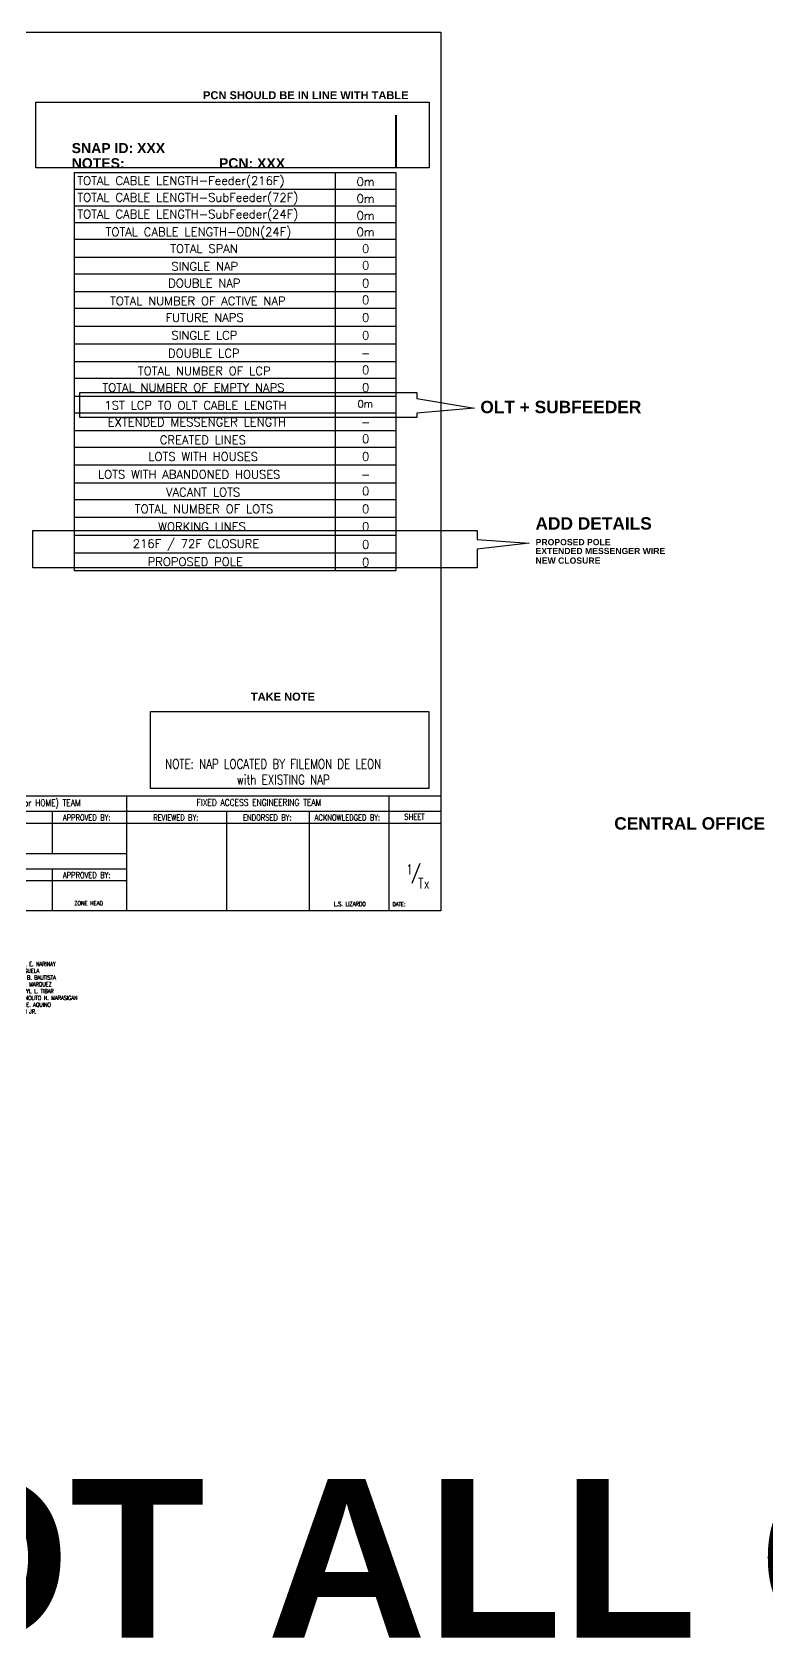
# Model space of a CAD drawing. Extents: x -663610 to -207124, y 70878 to 297551.
# Drawn here: x -264689 to -264076, y 80877 to 82218 of the extents above; entities that cross this region are included whole.
import ezdxf
from ezdxf.enums import TextEntityAlignment as Align

# ---------------------------------------------------------------- set-up
doc = ezdxf.new("R2010")
doc.units = 0
doc.header["$LTSCALE"] = 0.3
doc.layers.get('0').update_dxf_attribs({"linetype": 'CONTINUOUS'})
for name, color, linetype in [('BASEMAP', 7, 'CONTINUOUS'), ('NAP #', 3, 'CONTINUOUS'), ('NAP-F.core used', 1, 'CONTINUOUS'), ('NOTES', 2, 'CONTINUOUS'), ('PAGE (TOTAL)', 7, 'CONTINUOUS'), ('Print', 7, 'CONTINUOUS')]:
    doc.layers.add(name, color=color, linetype=linetype)
doc.styles.add('ROMANS', font='ROMANS.SHX', dxfattribs={"width": 0.8, "height": 2})
doc.styles.add('WMF-Arial Unicode MS0', font='')
doc.styles.get('WMF-Arial Unicode MS0').set_extended_font_data('Arial Unicode MS', bold=True)

# ---------------------------------------------------------------- blocks, each defined once
blk = doc.blocks.new('A$C6AA725C8')
at = {"layer": 'BASEMAP', "color": 152, "ltscale": 2, "true_color": 0x2776bb}
blk.add_lwpolyline([(0, 64), (232.3, 64), (232.3, 0), (0, 0)], close=True, dxfattribs=at)
at = {"layer": 'BASEMAP', "color": 152, "ltscale": 2, "true_color": 0x2776bb, "style": 'WMF-Arial Unicode MS0'}
blk.add_text('TAKE NOTE', height=6.61, dxfattribs=at).set_placement((83.8, 73.2))
blk = doc.blocks.new('A$C4B406A91')
at = {"layer": 'NAP-F.core used', "color": 152, "ltscale": 2, "true_color": 0x2776bb}
blk.add_lwpolyline([(0, 54.7), (328, 54.7), (328, 0), (0, 0)], close=True, dxfattribs=at)
at = {"layer": 'NAP-F.core used', "color": 1, "lineweight": 40, "ltscale": 2}
blk.add_lwpolyline([(300.2, 43.9), (300.2, 0)], dxfattribs=at)
at = {"layer": 'BASEMAP', "color": 152, "ltscale": 2, "true_color": 0x2776bb, "style": 'WMF-Arial Unicode MS0'}
blk.add_text('PCN SHOULD BE IN LINE WITH TABLE', height=6.613, dxfattribs=at).set_placement((139.5, 57.3))
blk = doc.blocks.new('A$C4A126A98')
at = {"layer": 'NAP #', "color": 152, "ltscale": 2, "true_color": 0x2776bb}
blk.add_lwpolyline([(280.9, 3.4), (280.9, 0), (0, 0), (0, 20.7), (280.9, 20.7), (280.9, 15.8), (329, 7.7), (280.9, 3.4)], dxfattribs=at)
at = {"color": 152, "lineweight": 0, "true_color": 0x2776bb, "style": 'WMF-Arial Unicode MS0'}
blk.add_text('OLT + SUBFEEDER', height=10.33, dxfattribs=at).set_placement((334, 3.5))
blk = doc.blocks.new('A$C69CB7BFA')
at = {"layer": 'NAP-F.core used', "color": 152, "ltscale": 2, "true_color": 0x2776bb}
for points in [[(370.6, 15.5), (370.6, 0), (0, 0), (0, 31), (370.6, 31), (370.6, 23.7)], [(370.6, 23.7), (414.1, 20.5), (370.6, 15.5)]]:
    blk.add_lwpolyline(points, dxfattribs=at)
at = {"color": 152, "lineweight": 0, "true_color": 0x2776bb, "style": 'WMF-Arial Unicode MS0'}
for s, height, p in [('ADD DETAILS', 10.33, (419.3, 31.8)), ('EXTENDED MESSENGER WIRE', 5.165, (419.3, 11.4)), ('PROPOSED POLE', 5.165, (419.4, 18.8)), ('NEW CLOSURE', 5.165, (419.3, 3.4))]:
    blk.add_text(s, height=height, dxfattribs=at).set_placement(p)
blk = doc.blocks.new('A$C0B2866FD')
at = {"layer": 'BASEMAP', "color": 152, "ltscale": 2, "true_color": 0x2776bb}
blk.add_lwpolyline([(15.3, 87.1), (52.2, 50.9), (42, 87.1), (61.4, 87.1), (61.4, 106.7), (0, 106.7), (0, 87.1), (15.3, 87.1)], dxfattribs=at)
at = {"layer": 'BASEMAP', "color": 152, "ltscale": 2, "true_color": 0x2776bb, "insert": (84.2, 48.7), "char_height": 3.395, "width": 191.103, "attachment_point": 2, "style": 'ROMANS'}
blk.add_mtext('FSS ZONES PER AREA\\PAREA 1 - BINAN, LTI, LII = SIR JOEDEL E. NARINAY\\PAREA 2 - SRO = SIR IRWIN D. GUELA\\PAREA 3 - LIS, CBY = SIR MARC ARBIE B. BAUTISTA\\PAREA 4 - CLA, CSE = SIR CECILIO C. MARQUEZ\\PAREA 5 - BAY,LBS,CLL,VTR = SIR DARYL L. TIBAR\\PAREA 6 - SPL,SPE,RZL,LIW,NCL,RAL,MJY = SIR NOLITO N. MARASIGAN\\PAREA 7 - SXL, PIL,MBA= SIR ERWIN E. AQUINO\\PSPR= SIR FILEMON M. DE LEON JR.', dxfattribs=at)

msp = doc.modelspace()

# ---------------------------------------------------------------- linework, layer by layer
at = {"ltscale": 0.3}
for p, q in [((-264610.2, 81581.3), (-264610.2, 81485.2)), ((-264610.2, 81581.3), (-264610.2, 81485.2)), ((-264391.5, 81581.3), (-264391.5, 81485.2)), ((-264391.5, 81581.3), (-264391.5, 81485.2)), ((-264808.5, 81568.5), (-264609.9, 81568.5)), ((-264672.3, 81568.4), (-264672.3, 81533.2)), ((-264609.9, 81568.5), (-264391.5, 81568.5)), ((-264526.8, 81568.4), (-264526.8, 81485.2)), ((-264457.9, 81568.4), (-264457.9, 81485.2)), ((-264391.5, 81568.5), (-264348, 81568.5)), ((-264808.5, 81558.5), (-264609.9, 81558.5)), ((-264609.9, 81558.5), (-264391.5, 81558.5)), ((-264391.5, 81558.5), (-264348, 81558.5)), ((-264672.3, 81520.4), (-264672.3, 81485.2))]:
    msp.add_line(p, q, dxfattribs=at)
at = {"color": 0, "lineweight": 0, "ltscale": 0.3}
msp.add_lwpolyline([(-265395, 82218.1), (-264348, 82218.1), (-264348, 81581.3), (-265395, 81581.3)], close=True, dxfattribs=at)
for points in [[(-264654, 82101.1), (-264654, 81769)], [(-264654, 82101.1), (-264385.5, 82101.1)], [(-264436.1, 82101.1), (-264436.1, 81769)], [(-264385.5, 82101.1), (-264385.5, 81769)], [(-264654, 82087.2), (-264385.5, 82087.2)], [(-264654, 82073.2), (-264385.5, 82073.2)], [(-264654, 82059.3), (-264385.5, 82059.3)], [(-264654, 82045.3), (-264385.5, 82045.3)], [(-264654, 82030.5), (-264385.5, 82030.5)], [(-264654, 82016.6), (-264385.5, 82016.6)], [(-264654, 82001.8), (-264385.5, 82001.8)], [(-264654, 81987.8), (-264385.5, 81987.8)], [(-264654, 81973), (-264385.5, 81973)], [(-264654, 81958.2), (-264385.5, 81958.2)], [(-264654, 81943.4), (-264385.5, 81943.4)], [(-264654, 81929.4), (-264385.5, 81929.4)], [(-264654, 81914.6), (-264385.5, 81914.6)], [(-264654, 81900.6), (-264385.5, 81900.6)], [(-264654, 81885.8), (-264385.5, 81885.8)], [(-264654, 81871.9), (-264385.5, 81871.9)], [(-264654, 81857.1), (-264385.5, 81857.1)], [(-264654, 81842.2), (-264385.5, 81842.2)], [(-264654, 81828.3), (-264385.5, 81828.3)], [(-264654, 81813.5), (-264385.5, 81813.5)], [(-264654, 81798.7), (-264385.5, 81798.7)], [(-264654, 81783.8), (-264385.5, 81783.8)], [(-264654, 81769), (-264385.5, 81769)]]:
    msp.add_lwpolyline(points)
at = {"ltscale": 0.3}
msp.add_lwpolyline([(-265395, 81581.3), (-264348, 81581.3), (-264348, 81485.2), (-265395, 81485.2)], close=True, dxfattribs=at)
msp.add_lwpolyline([(-265395, 81581.3), (-264348, 81581.3), (-264348, 81485.2), (-265395, 81485.2)], close=True, dxfattribs=at)
for points in [[(-264808.5, 81533.2), (-264609.9, 81533.2)], [(-264808.5, 81520.4), (-264609.9, 81520.4)], [(-264808.5, 81510.5), (-264609.9, 81510.5)]]:
    msp.add_lwpolyline(points, dxfattribs=at)
at = {"layer": 'Print', "ltscale": 2}
msp.add_lwpolyline([(-265395, 82218.1), (-264348, 82218.1), (-264348, 81485.2), (-265395, 81485.2)], close=True, dxfattribs=at)

# ---------------------------------------------------------------- block references
at = {"layer": 'NAP #', "color": 152, "ltscale": 2, "true_color": 0x2776bb}
for name, p in [('A$C4B406A91', (-264685.9, 82104.9)), ('A$C4A126A98', (-264649.1, 81896.8)), ('A$C69CB7BFA', (-264688.4, 81771.4)), ('A$C6AA725C8', (-264590.3, 81587.4))]:
    msp.add_blockref(name, p, dxfattribs=at)
at = {"layer": 'NOTES', "color": 6, "ltscale": 2}
msp.add_blockref('A$C0B2866FD', (-264806, 81399.6), dxfattribs=at)

# ---------------------------------------------------------------- texts
at = {"lineweight": 30, "style": 'WMF-Arial Unicode MS0'}
for s, height, p in [('SNAP ID: XXX', 8.368, (-264656, 82117.2)), ('PCN: XXX', 8.37, (-264533.2, 82104.6))]:
    msp.add_text(s, height=height, dxfattribs=at).set_placement(p)
at = {"lineweight": 0, "style": 'WMF-Arial Unicode MS0'}
msp.add_text('NOTES:', height=8.37, dxfattribs=at).set_placement((-264656, 82104.6))
at = {"style": 'ROMANS'}
for s, height, p in [('TOTAL CABLE LENGTH-Feeder(216F)', 7.074, (-264651.3, 82090.7)), ('TOTAL CABLE LENGTH-SubFeeder(72F)', 7.074, (-264651.3, 82076.7)), ('TOTAL CABLE LENGTH-SubFeeder(24F)', 7.074, (-264651.3, 82062.8)), ('TOTAL CABLE LENGTH-ODN(24F)', 7.074, (-264627.7, 82048)), ('TOTAL SPAN', 7.07, (-264573.8, 82034)), ('SINGLE NAP', 7.07, (-264572.9, 82019.2)), ('DOUBLE NAP', 7.07, (-264575.5, 82005.2)), ('TOTAL NUMBER OF ACTIVE NAP', 7.074, (-264624, 81990.4)), ('FUTURE NAPS', 7.074, (-264577.7, 81976.5)), ('SINGLE LCP', 7.07, (-264572.9, 81961.7)), ('DOUBLE LCP', 7.07, (-264575.7, 81946.8)), ('TOTAL NUMBER OF LCP', 7.074, (-264600.8, 81932)), ('TOTAL NUMBER OF EMPTY NAPS', 7.074, (-264630.4, 81918.1)), ('1ST LCP TO OLT CABLE LENGTH', 7.074, (-264628.7, 81903.3)), ('EXTENDED MESSENGER LENGTH', 7.074, (-264626, 81889.3)), ('CREATED LINES', 7.074, (-264582.5, 81874.5)), ('LOTS WITH HOUSES', 7.074, (-264592.1, 81860.6)), ('LOTS WITH ABANDONED HOUSES', 7.074, (-264634.1, 81845.7)), ('VACANT LOTS', 7.074, (-264577.3, 81830.9)), ('TOTAL NUMBER OF LOTS', 7.074, (-264603.4, 81817)), ('WORKING LINES', 7.074, (-264583.8, 81802.2)), ('216F / 72F CLOSURE', 7.074, (-264605, 81788)), ('PROPOSED POLE', 7.074, (-264592.7, 81772.9))]:
    msp.add_text(s, height=height, dxfattribs=at).set_placement(p)
for s, height, p in [('0m', 7.07, (-264410.8, 82089.8)), ('0m', 7.07, (-264410.8, 82075.8)), ('0m', 7.07, (-264410.8, 82061.6)), ('0m', 7.07, (-264410.8, 82048)), ('0', 7.07, (-264410.8, 82034)), ('0', 7.07, (-264410.8, 82020.1)), ('0', 7.07, (-264410.8, 82005.2)), ('0', 7.07, (-264410.8, 81991.3)), ('0', 7.07, (-264410.8, 81976.5)), ('0', 7.07, (-264410.8, 81961.7)), ('-', 7.07, (-264410.8, 81946.8)), ('0', 7.07, (-264410.8, 81932.9)), ('0', 7.07, (-264410.8, 81918.1)), ('0m', 6, (-264411.1, 81905.1)), ('-', 7.07, (-264410.8, 81889.3)), ('0', 7.07, (-264410.8, 81875.4)), ('0', 7.07, (-264410.8, 81860.6)), ('-', 7.07, (-264410.8, 81845.7)), ('0', 7.07, (-264410.8, 81831.8)), ('0', 7.07, (-264410.8, 81817)), ('0', 7.07, (-264410.8, 81802.2)), ('0', 7.07, (-264410.8, 81787.3)), ('0', 7.07, (-264410.8, 81772.5))]:
    msp.add_text(s, height=height, dxfattribs=at).set_placement(p, align=Align.CENTER)
at = {"color": 152, "lineweight": 0, "true_color": 0x2776bb, "style": 'WMF-Arial Unicode MS0'}
msp.add_text('CENTRAL OFFICE', height=10.33, dxfattribs=at).set_placement((-264203.4, 81553))
at = {"lineweight": 9, "style": 'ROMANS', "width": 0.8}
msp.add_text('1', height=8.45, dxfattribs=at).set_placement((-264371.4, 81519.8), align=Align.MIDDLE_RIGHT)
at = {"color": 1, "lineweight": 30, "ltscale": 2, "insert": (-264589.3, 81611.7), "char_height": 7.86, "width": 229.435, "attachment_point": 1, "style": 'ROMANS'}
msp.add_mtext('\\pi11.26588;NOTE: NAP LOCATED BY FILEMON DE LEON\\P\\pi71.00127;with EXISTING NAP', dxfattribs=at)
at = {"lineweight": 9, "attachment_point": 1, "style": 'ROMANS'}
for s, insert, char_height, width in [('REGIONAL BICS / SALES(SME or HOME) TEAM', (-264788.7, 81578.2), 5.701, 213.23), ('FIXED ACCESS ENGINEERING TEAM', (-264551.8, 81578.5), 5.701, 213.23), ('APPROVED BY:', (-264663.3, 81565.5), 4.851, 79.524), ('REVIEWED BY:', (-264587.9, 81565.5), 4.851, 79.524), ('ENDORSED BY:', (-264513, 81565.5), 4.851, 79.524), ('ACKNOWLEDGED BY:', (-264453.3, 81565.5), 4.851, 79.524), ('/', (-264373.1, 81522.8), 11, 206.807), ('APPROVED BY:', (-264663.3, 81517.5), 4.851, 79.524), ('  ZONE HEAD', (-264658.1, 81493.4), 3.494, 57.27), ('L.S. LIZARDO', (-264437.3, 81492.8), 3.494, 57.27)]:
    msp.add_mtext(s, dxfattribs=dict(at, insert=insert, char_height=char_height, width=width))
at = {"attachment_point": 1, "style": 'ROMANS'}
for s, insert, char_height, width in [('SHEET', (-264378.5, 81566.1), 4.85, 79.541), ('DATE:', (-264388.4, 81492.5), 3.38, 63.633)]:
    msp.add_mtext(s, dxfattribs=dict(at, insert=insert, char_height=char_height, width=width))
at = {"layer": 'BASEMAP', "color": 152, "ltscale": 2, "true_color": 0x2776bb, "insert": (-264934.6, 81011.4), "char_height": 132.256, "width": 4769.379, "attachment_point": 1, "style": 'WMF-Arial Unicode MS0'}
msp.add_mtext('NOT ALL CAPS', dxfattribs=at)
at = {"layer": 'PAGE (TOTAL)', "lineweight": 9, "insert": (-264368.5, 81512.4), "char_height": 8.448, "width": 12.219, "attachment_point": 1, "style": 'ROMANS'}
msp.add_mtext('\\pi1.4433;Tx', dxfattribs=at)

doc.saveas('drawing.dxf')
